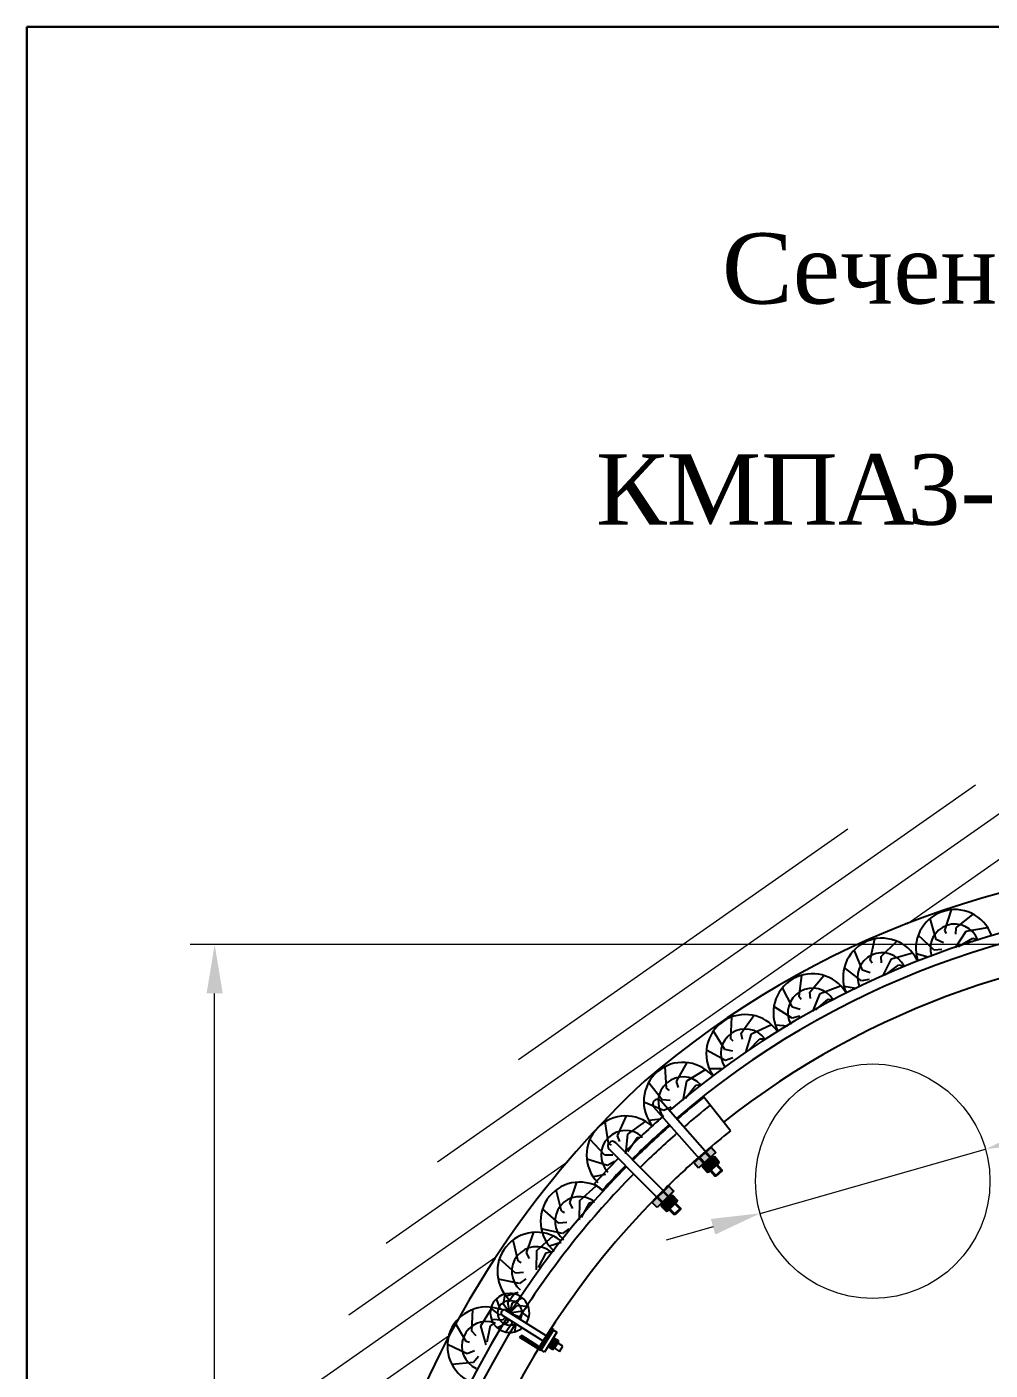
# Model space of a CAD drawing. Header units: millimetres. Extents: x -46762 to 217101, y -107409 to 31524.
# Drawn here: x 191901 to 194366, y -47023 to -43587 of the extents above; entities that cross this region are included whole.
import ezdxf

# ---------------------------------------------------------------- set-up
doc = ezdxf.new("R2010")
doc.units = ezdxf.units.MM
for name, color, linetype in [('АП-112_22', 5, 'Continuous'), ('Д_Распорка', 7, 'Continuous'), ('Контур_112', 252, 'Continuous'), ('М16_Гайка_Конт', 7, 'Continuous'), ('М16_Планка', 7, 'Continuous'), ('М24_Гайка', 7, 'Continuous'), ('М24_Планка', 7, 'Continuous'), ('Ско_М16_СВП-22', 7, 'Continuous'), ('Ско_М24', 5, 'Continuous'), ('Уголок_63х63', 7, 'Continuous')]:
    doc.layers.add(name, color=color, linetype=linetype)
doc.styles.get("Standard").update_dxf_attribs({"font": 'TIMES.TTF'})

msp = doc.modelspace()

# ---------------------------------------------------------------- hatches: boundary and pattern name
at = {"layer": 'М16_Гайка_Конт'}
h = msp.add_hatch(color=253, dxfattribs=at)
h.paths.add_polyline_path([(193239.19, -46958.08, 0.2671715), (193235.64, -46963.76), (193235.64, -46963.77), (193246.1, -46970.3), (193246.11, -46970.3, 0.2671715), (193249.65, -46964.63)])
h.paths.add_polyline_path([(193246.3, -46946.72, 0.1333621), (193239.19, -46958.08), (193249.65, -46964.63, 0.1333621), (193256.76, -46953.27)])
h.paths.add_polyline_path([(193249.85, -46941.05), (193249.84, -46941.05, 0.2671715), (193246.3, -46946.72), (193256.76, -46953.27, 0.2671715), (193260.3, -46947.6), (193260.31, -46947.58)])
h.paths.add_polyline_path([(193246.44, -46942.86), (193241.11, -46951.38), (193241.99, -46951.93, -0.0663872), (193246.3, -46946.72, -0.2671715), (193249.84, -46941.05)])
h.paths.add_polyline_path([(193241.11, -46951.38), (193235.78, -46959.9), (193235.64, -46963.76, -0.2671715), (193239.19, -46958.08, -0.0663872), (193241.99, -46951.93)])
h.paths.add_polyline_path([(193253.96, -46959.42, -0.0663872), (193249.65, -46964.63, -0.2671715), (193246.11, -46970.3), (193249.51, -46968.49), (193254.84, -46959.97)])
h.paths.add_polyline_path([(193260.3, -46947.6, -0.2671715), (193256.76, -46953.27, -0.0663872), (193253.96, -46959.42), (193254.84, -46959.97), (193260.17, -46951.45)])
at = {"layer": 'М24_Гайка'}
for points in [[(193661.08, -46477.78), (193656.2, -46478.76), (193632.52, -46499.66), (193630.93, -46504.38), (193641.8, -46516.7), (193646.69, -46515.71), (193670.36, -46494.82), (193671.95, -46490.09)], [(193553.55, -46576.49), (193548.73, -46577.77), (193526.32, -46600.02), (193525.02, -46604.83), (193536.59, -46616.48), (193541.41, -46615.21), (193563.82, -46592.96), (193565.12, -46588.15)]]:
    msp.add_hatch(color=253, dxfattribs=at).paths.add_polyline_path(points)
at = {"layer": 'М24_Планка'}
for points in [[(193652.33, -46453.21), (193607.64, -46492.65), (193619.29, -46505.84), (193663.98, -46466.4)], [(193543.36, -46552.48), (193501.08, -46594.48), (193513.48, -46606.97), (193555.77, -46564.97)]]:
    msp.add_hatch(color=7, dxfattribs=at).paths.add_polyline_path(points)

# ---------------------------------------------------------------- linework, layer by layer
at = {"color": 7, "lineweight": 30}
for p, q in [((191900.51, -43586.57), (191900.51, -61406.57)), ((217100.51, -43586.57), (191900.51, -43586.57))]:
    msp.add_line(p, q, dxfattribs=at)
at = {"color": 7, "lineweight": 0}
for p, q in [((194153.28, -45880.97), (194772.85, -45447.13)), ((192819.84, -46698.37), (194569.9, -45472.97)), ((192951.6, -46489.83), (194328.5, -45525.72)), ((193158.77, -46228.49), (194002.16, -45637.94)), ((194962.09, -45934.32), (192318.72, -45934.32)), ((192381.22, -48938.53), (192381.22, -46059.32)), ((193777.15, -46622.07), (194354.22, -46457.81)), ((192724.53, -46881.38), (193284.78, -46489.1)), ((193656.92, -46656.3), (193536.7, -46690.52)), ((192652.26, -47048.27), (193100.35, -46734.51)), ((192596.45, -47203.62), (192982.33, -46933.43))]:
    msp.add_line(p, q, dxfattribs=at)
msp.add_lwpolyline([(193227.54, -46942.9), (193228.33, -46943.39)])
msp.add_circle((194065.68, -46539.94), 300, dxfattribs=at)
for points in [[(192360.39, -46059.32), (192402.05, -46059.32), (192381.22, -45934.32)], [(194468.74, -46403.55), (194480.15, -46443.63), (194354.22, -46457.81)], [(193651.22, -46636.26), (193662.62, -46676.33), (193777.15, -46622.07)]]:
    msp.add_solid(points, dxfattribs=at)
at = {"layer": 'АП-112_22', "color": 7}
for p, q in [((193701.39, -46410.98), (193633.05, -46324.9)), ((193375.13, -46565.42), (193353.45, -46545.62))]:
    msp.add_line(p, q, dxfattribs=at)
for centre, radius, start, end in [((194993.33, -48043.33), 2220.89, 90.20626, 130.6507), ((194993.33, -48043.33), 2194.37, 90.20875, 130.6475), ((194993.33, -48043.33), 2110, 90.2171, 128.36132), ((195013.33, -48063.53), 2219.91, 128.44574, 130.69933), ((195013.33, -48063.53), 2193.47, 128.44574, 130.69672), ((194993.33, -48043.33), 2220.89, 131.26987, 134.70416), ((194993.33, -48043.33), 2194.37, 131.27415, 134.70234), ((195013.33, -48063.53), 2219.91, 131.31877, 134.70244), ((195013.33, -48063.53), 2193.47, 131.32363, 134.7006), ((195013.33, -48063.53), 2110, 128.44574, 130.68806), ((194993.33, -48043.33), 2220.89, 135.32333, 137.59433), ((195013.33, -48063.53), 2110, 131.33977, 134.69449), ((195013.33, -48063.53), 2219.91, 135.32188, 147.68862), ((195013.33, -48063.53), 2193.47, 135.32751, 147.68512), ((194993.33, -48043.33), 2194.37, 135.32899, 137.59433), ((195013.33, -48063.53), 2110, 135.3462, 180), ((195013.33, -48063.53), 2219.91, 148.10158, 180), ((195013.33, -48063.53), 2193.47, 148.10306, 180)]:
    msp.add_arc(centre, radius, start, end, dxfattribs=at)
at = {"layer": 'Д_Распорка', "color": 7}
for p, q in [((194227.95, -45921.31), (194212.18, -45867.82)), ((194249.75, -45898.34), (194267.05, -45845.33)), ((194279.29, -45891.65), (194322.64, -45856.57)), ((194222.55, -45948.52), (194182.08, -45910.16)), ((194254.23, -45906.34), (194249.75, -45898.34)), ((194277.72, -45942.01), (194304.77, -45900.06)), ((194278.25, -45907.69), (194279.29, -45891.65)), ((194304.77, -45900.06), (194359.71, -45890.49)), ((194058.79, -45974.63), (194070.51, -45920.11)), ((194087.47, -45964.92), (194126.96, -45925.54)), ((194242.51, -45947.18), (194222.55, -45948.52)), ((194246.32, -45930.38), (194227.95, -45921.31)), ((194285.44, -45939.32), (194321.91, -45917.96)), ((194321.91, -45917.96), (194335.13, -45921.99)), ((194039.48, -45999.73), (194018.26, -45948.16)), ((194064.07, -45982.13), (194058.79, -45974.63)), ((194088.1, -45980.98), (194087.47, -45964.92)), ((194091.13, -46015.16), (194113.69, -45970.64)), ((194113.69, -45970.64), (194167.34, -45955.43)), ((194207.13, -45966.62), (194176.71, -45958.19)), ((193876.87, -46068.16), (193883.86, -46012.83)), ((193904.61, -46056.02), (193940.57, -46013.39)), ((194036.93, -46027.36), (193992.7, -45993.4)), ((194058.7, -46006.85), (194039.48, -45999.73)), ((194098.53, -46011.69), (194132.59, -45986.67)), ((194132.59, -45986.67), (194146.16, -45989.31)), ((193859.78, -46094.82), (193834.21, -46045.26)), ((193931.22, -46059.47), (193983.37, -46039.71)), ((194023.47, -46046.96), (193992.34, -46041.72)), ((194056.64, -46023.96), (194036.93, -46027.36)), ((193882.77, -46075.17), (193876.87, -46068.16)), ((193906.61, -46071.97), (193904.61, -46056.02)), ((193912.57, -46105.76), (193931.22, -46059.47)), ((193919.64, -46101.67), (193951.43, -46073.81)), ((193951.43, -46073.81), (193965.18, -46075.28)), ((193728.88, -46161.12), (193761.62, -46115.97)), ((193859.61, -46122.57), (193812.63, -46092.52)), ((193878.96, -46117.49), (193859.61, -46122.57)), ((193879.54, -46100.26), (193859.78, -46094.82)), ((193702.1, -46175.26), (193705.02, -46119.57)), ((193755.67, -46162.61), (193806.23, -46139.09)), ((193847.88, -46143.25), (193816.42, -46140.7)), ((193687.01, -46203.1), (193657.88, -46155.55)), ((193708.5, -46181.82), (193702.1, -46175.26)), ((193732.04, -46176.88), (193728.88, -46161.12)), ((193740.46, -46210.15), (193755.67, -46162.61)), ((193747.21, -46205.54), (193776.88, -46175.44)), ((193776.88, -46175.44), (193790.69, -46175.89)), ((193688.88, -46230.78), (193639.82, -46204.27)), ((193707.12, -46207.08), (193687.01, -46203.1)), ((193538.04, -46302.04), (193534.6, -46246.38)), ((193563.04, -46284.95), (193590.42, -46236.37)), ((193589.82, -46283.38), (193637.38, -46254.25)), ((193678.69, -46252.27), (193647.13, -46252.04)), ((193707.8, -46224.3), (193688.88, -46230.78)), ((193526.23, -46331.43), (193491.87, -46287.5)), ((193567.98, -46300.24), (193563.04, -46284.95)), ((193580.13, -46332.34), (193589.82, -46283.38)), ((193545.15, -46307.83), (193538.04, -46302.04)), ((193586.31, -46326.99), (193612.36, -46293.7)), ((193612.36, -46293.7), (193626.13, -46292.58)), ((193531.23, -46358.71), (193479.48, -46337.96)), ((193546.66, -46333.09), (193526.23, -46331.43)), ((193549.29, -46350.12), (193531.23, -46358.71)), ((193388.93, -46442.8), (193380.82, -46387.63)), ((193412.4, -46423.66), (193435.59, -46372.95)), ((193438.96, -46419.84), (193483.89, -46386.81)), ((193523.56, -46381.22), (193492.18, -46384.58)), ((193418.61, -46438.49), (193412.4, -46423.66)), ((193433.42, -46469.44), (193438.96, -46419.84)), ((193439.13, -46463.6), (193462.28, -46428.23)), ((193462.28, -46428.23), (193475.91, -46425.95)), ((193379.64, -46473.08), (193341.7, -46432.21)), ((193396.51, -46447.97), (193388.93, -46442.8)), ((193386.92, -46499.85), (193333.6, -46483.52)), ((193400.13, -46473.01), (193379.64, -46473.08)), ((193404.2, -46489.76), (193386.92, -46499.85)), ((193381.17, -46522.92), (193350.19, -46528.91)), ((193268.52, -46616.28), (193255.34, -46562.09)), ((193290.12, -46595.05), (193308.53, -46542.41)), ((193316.21, -46588.8), (193357.9, -46551.76)), ((193297.67, -46609.24), (193290.12, -46595.05)), ((193315.28, -46638.7), (193316.21, -46588.8)), ((193320.42, -46632.35), (193340.21, -46595)), ((193340.21, -46595), (193353.57, -46591.47)), ((193262.05, -46647.28), (193220.51, -46610.08)), ((193276.54, -46620.73), (193268.52, -46616.28)), ((193271.78, -46673.26), (193217.18, -46661.93)), ((193282.46, -46645.33), (193262.05, -46647.28)), ((193288.05, -46661.62), (193271.78, -46673.26)), ((193158.06, -46744.46), (193144.88, -46690.28)), ((193179.66, -46723.24), (193198.07, -46670.6)), ((193205.75, -46716.98), (193247.44, -46679.94)), ((193268.19, -46696.77), (193237.88, -46705.6)), ((193187.21, -46737.43), (193179.66, -46723.24)), ((193204.82, -46766.88), (193205.75, -46716.98)), ((193209.96, -46760.54), (193229.75, -46723.19)), ((193229.75, -46723.19), (193243.11, -46719.66)), ((193151.59, -46775.47), (193110.05, -46738.27)), ((193166.07, -46748.91), (193158.06, -46744.46)), ((193161.32, -46801.45), (193106.72, -46790.12)), ((193172, -46773.51), (193151.59, -46775.47)), ((193177.59, -46789.81), (193161.32, -46801.45)), ((193112.16, -46866.28), (193102.74, -46840.04)), ((193120.33, -46855.63), (193124.85, -46828.12)), ((193157.72, -46824.96), (193127.42, -46833.78)), ((193131.6, -46850.49), (193148.06, -46827.98)), ((193143.83, -46850.94), (193168.61, -46838.14)), ((193039.24, -46923.63), (193041.77, -46867.92)), ((193062.44, -46910.15), (193091.74, -46862.7)), ((193110.46, -46881.33), (193088.28, -46864.43)), ((193119.56, -46869.41), (193112.16, -46866.28)), ((193136.75, -46876.68), (193120.33, -46855.63)), ((193136.75, -46876.68), (193131.6, -46850.49)), ((193136.75, -46876.68), (193143.83, -46850.94)), ((193136.75, -46876.68), (193155.79, -46857.97)), ((193136.75, -46876.68), (193163.05, -46872.04)), ((193155.79, -46857.97), (193183.64, -46859.33)), ((193163.05, -46872.04), (193185.23, -46888.94)), ((193024.64, -46950.16), (192996.47, -46902.03)), ((193078.97, -46950.66), (193087.2, -46909.2)), ((193087.2, -46909.2), (193099, -46901.99)), ((193117.71, -46895.4), (193089.86, -46894.04)), ((193129.67, -46902.43), (193104.9, -46915.22)), ((193114.97, -46880.53), (193110.46, -46881.33)), ((193125.02, -46888.22), (193117.71, -46895.4)), ((193142.57, -46902.74), (193126.69, -46925.66)), ((193132.32, -46892.79), (193129.67, -46902.43)), ((193136.75, -46876.68), (193161.34, -46887.09)), ((193136.75, -46876.68), (193137.07, -46877.09)), ((193141.65, -46898.62), (193142.57, -46902.74)), ((193151.97, -46905.07), (193148.65, -46925.25)), ((193161.34, -46887.09), (193163.65, -46893.5)), ((193050.54, -46935.05), (193039.24, -46923.63)), ((193075.86, -46958.22), (193062.44, -46910.15)), ((193027.34, -46981.71), (192976.87, -46958)), ((193033.59, -46952.12), (193024.64, -46950.16)), ((193046.32, -46973.99), (193027.34, -46981.71)), ((193044.11, -47003.81), (192988.56, -47008.62)), ((193056.36, -46987.99), (193044.11, -47003.81))]:
    msp.add_line(p, q, dxfattribs=at)
for centre, radius, start, end in [((194275.83, -45944.94), 100, 20.45327, 197.99007), ((194275.83, -45944.94), 62.96, 21.17798, 197.26536), ((194089.56, -46018.28), 100, 26.39891, 203.93571), ((194089.56, -46018.28), 62.96, 27.12361, 203.211), ((193911.26, -46109), 100, 31.32325, 208.86005), ((193911.26, -46109), 62.96, 32.04796, 208.13534), ((193739.4, -46213.47), 100, 35.52447, 213.06127), ((193739.4, -46213.47), 62.96, 36.24917, 212.33656), ((193579.45, -46335.76), 100, 42.0643, 219.6011), ((193579.45, -46335.76), 62.96, 42.78901, 218.87639), ((193433.04, -46472.91), 100, 46.89848, 224.43528), ((193433.04, -46472.91), 62.96, 47.62319, 223.71057), ((193315.21, -46642.19), 100, 52.19295, 229.72975), ((193315.21, -46642.19), 62.96, 52.91766, 229.00505), ((193204.75, -46770.38), 100, 52.19295, 229.72975), ((193204.75, -46770.38), 62.96, 52.91766, 229.00505), ((193136.75, -46876.68), 50, 90, 270), ((193136.75, -46876.68), 50, 327.97859, 90), ((193076.8, -46961.58), 100, 68.86816, 246.40496), ((193136.75, -46876.68), 31.48, 90, 270), ((193136.75, -46876.68), 31.48, 327.97859, 90), ((193076.8, -46961.58), 62.96, 69.59287, 245.68025), ((193136.75, -46876.68), 31.48, 270, 297.43211), ((193136.75, -46876.68), 50, 270, 309.31566)]:
    msp.add_arc(centre, radius, start, end, dxfattribs=at)
at = {"layer": 'Контур_112', "color": 7}
for centre, radius, start, end in [((194993.35, -48043.53), 2320, 49.36208, 130.63792), ((195163.94, -48093.29), 2470.77, 132.88886, 179.3098)]:
    msp.add_arc(centre, radius, start, end, dxfattribs=at)
at = {"layer": 'М16_Гайка_Конт'}
for p, q in [((193246.44, -46942.86), (193235.78, -46959.9)), ((193246.44, -46942.86), (193235.78, -46959.9)), ((193249.85, -46941.05), (193246.44, -46942.86)), ((193249.85, -46941.05), (193260.31, -46947.58)), ((193235.64, -46963.77), (193235.78, -46959.9)), ((193246.1, -46970.3), (193235.64, -46963.77)), ((193249.65, -46964.63), (193239.19, -46958.08)), ((193241.11, -46951.38), (193241.99, -46951.93)), ((193246.1, -46970.3), (193249.51, -46968.49)), ((193256.76, -46953.27), (193246.3, -46946.72)), ((193260.17, -46951.45), (193249.51, -46968.49)), ((193260.17, -46951.45), (193249.51, -46968.49)), ((193253.96, -46959.42), (193254.84, -46959.97)), ((193260.31, -46947.58), (193260.17, -46951.45))]:
    msp.add_line(p, q, dxfattribs=at)
for centre, radius, start, end in [((193253, -46946.97), 6.71, 117.95107, 177.89541), ((193242.34, -46964), 6.71, 118.06173, 178.00608), ((193263.66, -46965.49), 25.57, 132.78605, 163.17109), ((193242.95, -46964.38), 6.71, 298.06173, 357.89541), ((193232.29, -46945.86), 25.57, 312.78605, 343.17109), ((193253.6, -46947.35), 6.71, 298.06173, 357.89541)]:
    msp.add_arc(centre, radius, start, end, dxfattribs=at)
at = {"layer": 'М16_Планка', "color": 7}
for p, q in [((193216.74, -46971.49), (193248.55, -46920.62)), ((193257.03, -46925.92), (193225.22, -46976.79)), ((193248.55, -46920.62), (193257.03, -46925.92)), ((193225.22, -46976.79), (193216.74, -46971.49))]:
    msp.add_line(p, q, dxfattribs=at)
at = {"layer": 'М24_Гайка', "color": 253}
for points in [[(193656.2, -46478.76), (193632.52, -46499.66), (193630.93, -46504.38), (193641.8, -46516.7), (193646.69, -46515.71), (193670.36, -46494.82), (193671.95, -46490.09), (193661.08, -46477.78)], [(193548.73, -46577.77), (193526.32, -46600.02), (193525.02, -46604.83), (193536.59, -46616.48), (193541.41, -46615.21), (193563.82, -46592.96), (193565.12, -46588.15), (193553.55, -46576.49)]]:
    msp.add_lwpolyline(points, close=True, dxfattribs=at)
at = {"layer": 'М24_Гайка'}
for points in [[(193656.18, -46478.72), (193632.48, -46499.63)], [(193644.33, -46489.18), (193645.17, -46490.13)], [(193670.4, -46494.84), (193646.71, -46515.75)], [(193653.55, -46484.39), (193661.81, -46493.76)], [(193661.1, -46477.73), (193656.18, -46478.72)], [(193664.45, -46496.75), (193656.18, -46487.39)], [(193661.1, -46477.73), (193672, -46490.08)], [(193672, -46490.08), (193670.4, -46494.84)], [(193630.88, -46504.39), (193632.48, -46499.63)], [(193630.88, -46504.39), (193641.79, -46516.75)], [(193638.44, -46497.73), (193646.7, -46507.09)], [(193649.34, -46510.08), (193641.08, -46500.72)], [(193641.79, -46516.75), (193646.71, -46515.75)], [(193658.56, -46505.3), (193657.71, -46504.34)], [(193524.97, -46604.84), (193526.29, -46599.99)], [(193548.71, -46577.73), (193526.29, -46599.99)], [(193532.12, -46597.74), (193540.92, -46606.6)], [(193537.5, -46588.86), (193538.39, -46589.76)], [(193563.86, -46592.98), (193541.44, -46615.25)], [(193546.41, -46583.54), (193555.21, -46592.4)], [(193553.56, -46576.44), (193548.71, -46577.73)], [(193558.03, -46595.23), (193549.22, -46586.37)], [(193553.56, -46576.44), (193565.17, -46588.13)], [(193565.17, -46588.13), (193563.86, -46592.98)], [(193524.97, -46604.84), (193536.58, -46616.53)], [(193543.73, -46609.43), (193534.93, -46600.57)], [(193536.58, -46616.53), (193541.44, -46615.25)], [(193552.65, -46604.11), (193551.75, -46603.21)]]:
    msp.add_lwpolyline(points, dxfattribs=at)
for centre, radius, start, end in [((193672.74, -46521.37), 41.66, 117.43312, 145.4263), ((193630.15, -46473.11), 41.66, 297.43312, 325.4263), ((193664.05, -46488.68), 11.34, 105.06703, 157.79238), ((193661.5, -46485.79), 11.34, 285.06703, 337.79238), ((193641.39, -46508.68), 11.34, 105.06703, 157.79238), ((193638.84, -46505.79), 11.34, 285.06703, 337.79238), ((193535.71, -46608.5), 11.34, 108.44194, 161.16729), ((193567.75, -46619.32), 41.66, 120.80803, 148.80121), ((193522.39, -46573.66), 41.66, 300.80803, 328.80121), ((193557.15, -46587.2), 11.34, 108.44194, 161.16729), ((193554.44, -46584.47), 11.34, 288.44194, 341.16729), ((193532.99, -46605.77), 11.34, 288.44194, 341.16729)]:
    msp.add_arc(centre, radius, start, end, dxfattribs=at)
at = {"layer": 'М24_Планка', "color": 7}
for p, q in [((193607.36, -46492.63), (193652.35, -46452.93)), ((193607.64, -46492.65), (193652.33, -46453.21)), ((193652.33, -46453.21), (193663.98, -46466.4)), ((193652.35, -46452.93), (193664.26, -46466.42)), ((193619.27, -46506.12), (193607.36, -46492.63)), ((193619.29, -46505.84), (193607.64, -46492.65)), ((193664.26, -46466.42), (193619.27, -46506.12)), ((193663.98, -46466.4), (193619.29, -46505.84)), ((193500.79, -46594.48), (193543.36, -46552.2)), ((193501.08, -46594.48), (193543.36, -46552.48)), ((193555.77, -46564.97), (193513.48, -46606.97)), ((193556.05, -46564.97), (193513.48, -46607.25)), ((193543.36, -46552.2), (193556.05, -46564.97)), ((193543.36, -46552.48), (193555.77, -46564.97)), ((193513.48, -46607.25), (193500.79, -46594.48)), ((193513.48, -46606.97), (193501.08, -46594.48))]:
    msp.add_line(p, q, dxfattribs=at)
at = {"layer": 'Ско_М16_СВП-22'}
for p, q in [((193231.78, -46936.12), (193126.39, -46870.2)), ((193223.3, -46949.68), (193117.9, -46883.77))]:
    msp.add_line(p, q, dxfattribs=at)
at = {"layer": 'Ско_М16_СВП-22', "color": 7}
for p, q in [((193250.6, -46966.75), (193263.94, -46975.1)), ((193272.43, -46961.53), (193259.08, -46953.19)), ((193263.94, -46975.1), (193272.43, -46961.53)), ((193267.47, -46967.87), (193268.18, -46968.31))]:
    msp.add_line(p, q, dxfattribs=at)
at = {"layer": 'Ско_М16_СВП-22'}
msp.add_arc((193122.15, -46876.98), 8, 57.97859, 237.97859, dxfattribs=at)
at = {"layer": 'Ско_М24', "color": 7}
for p, q in [((193504.78, -46349.19), (193661.45, -46526.71)), ((193522.77, -46333.31), (193679.44, -46510.83)), ((193389.94, -46457.33), (193556.79, -46625.32)), ((193406.97, -46440.41), (193573.82, -46608.41)), ((193637.62, -46463.45), (193619.63, -46479.33)), ((193664.98, -46526.93), (193621.5, -46477.67)), ((193679.22, -46514.36), (193635.75, -46465.1)), ((193679.44, -46510.83), (193661.45, -46526.71)), ((193664.98, -46526.93), (193661.45, -46526.71)), ((193679.22, -46514.36), (193664.98, -46526.93)), ((193670.44, -46518.77), (193672.1, -46520.64)), ((193679.44, -46510.83), (193679.22, -46514.36)), ((193529.29, -46563.57), (193512.26, -46580.48)), ((193573.81, -46611.94), (193527.51, -46565.33)), ((193560.33, -46625.33), (193514.03, -46578.72)), ((193573.82, -46608.41), (193556.79, -46625.32)), ((193560.33, -46625.33), (193556.79, -46625.32)), ((193573.81, -46611.94), (193560.33, -46625.33)), ((193565.31, -46616.86), (193567.07, -46618.64)), ((193573.82, -46608.41), (193573.81, -46611.94))]:
    msp.add_line(p, q, dxfattribs=at)
for centre, start, end in [((193514.61, -46342.2), 41.42971, 221.42971), ((193399.35, -46449.77), 44.80462, 224.80462)]:
    msp.add_arc(centre, 12, start, end, dxfattribs=at)
at = {"layer": 'Уголок_63х63'}
for p, q in [((193162.5, -46939.41), (193164.25, -46936.61)), ((193215.91, -46972.81), (193162.5, -46939.41)), ((193163.25, -46939.88), (193170.27, -46937.2)), ((193165.03, -46935.8), (193166.16, -46935.37)), ((193166.62, -46941.99), (193173.65, -46939.31)), ((193208.07, -46960.83), (193167.97, -46935.75)), ((193170, -46944.1), (193177.02, -46941.42)), ((193173.37, -46946.21), (193180.39, -46943.53)), ((193215.91, -46972.81), (193249.31, -46919.4)), ((193217.72, -46958.61), (193242.8, -46918.51)), ((193225.07, -46946.85), (193234.37, -46943.3)), ((193227.86, -46942.39), (193237.16, -46938.84)), ((193230.65, -46937.92), (193239.95, -46934.37)), ((193233.45, -46933.46), (193242.75, -46929.9)), ((193236.24, -46928.99), (193245.54, -46925.44)), ((193239.03, -46924.53), (193248.33, -46920.97)), ((193241.83, -46920.06), (193247.13, -46918.03)), ((193249.31, -46919.4), (193246.52, -46917.65)), ((193176.74, -46948.32), (193183.77, -46945.64)), ((193180.12, -46950.43), (193187.14, -46947.75)), ((193183.49, -46952.54), (193190.52, -46949.86)), ((193186.87, -46954.65), (193193.89, -46951.97)), ((193190.24, -46956.76), (193197.26, -46954.08)), ((193193.61, -46958.87), (193200.64, -46956.19)), ((193196.99, -46960.98), (193204.01, -46958.3)), ((193200.36, -46963.09), (193207.39, -46960.41)), ((193203.73, -46965.2), (193212.46, -46961.87)), ((193207.11, -46967.31), (193223.2, -46961.16)), ((193210.48, -46969.42), (193220.4, -46965.63)), ((193213.86, -46971.53), (193217.61, -46970.1)), ((193215.92, -46960.55), (193225.99, -46956.7)), ((193219.48, -46955.78), (193228.78, -46952.23)), ((193222.28, -46951.32), (193231.57, -46947.77))]:
    msp.add_line(p, q, dxfattribs=at)
for centre, radius, start, end in [((193166.53, -46938.04), 2.7, 57.979, 147.979), ((193245.09, -46919.94), 2.7, 57.979, 147.979), ((193211.78, -46954.9), 7, 237.979, 327.979)]:
    msp.add_arc(centre, radius, start, end, dxfattribs=at)

# ---------------------------------------------------------------- texts
at = {"color": 7, "lineweight": 0}
for s, p in [('Сечение выработки в', (193679.49, -44294.48)), ('КМПА', (193356.79, -44860.09)), ('3-11,2     S', (194154.26, -44860.09))]:
    msp.add_text(s, height=180, dxfattribs=at).set_placement(p)

doc.saveas('drawing.dxf')
